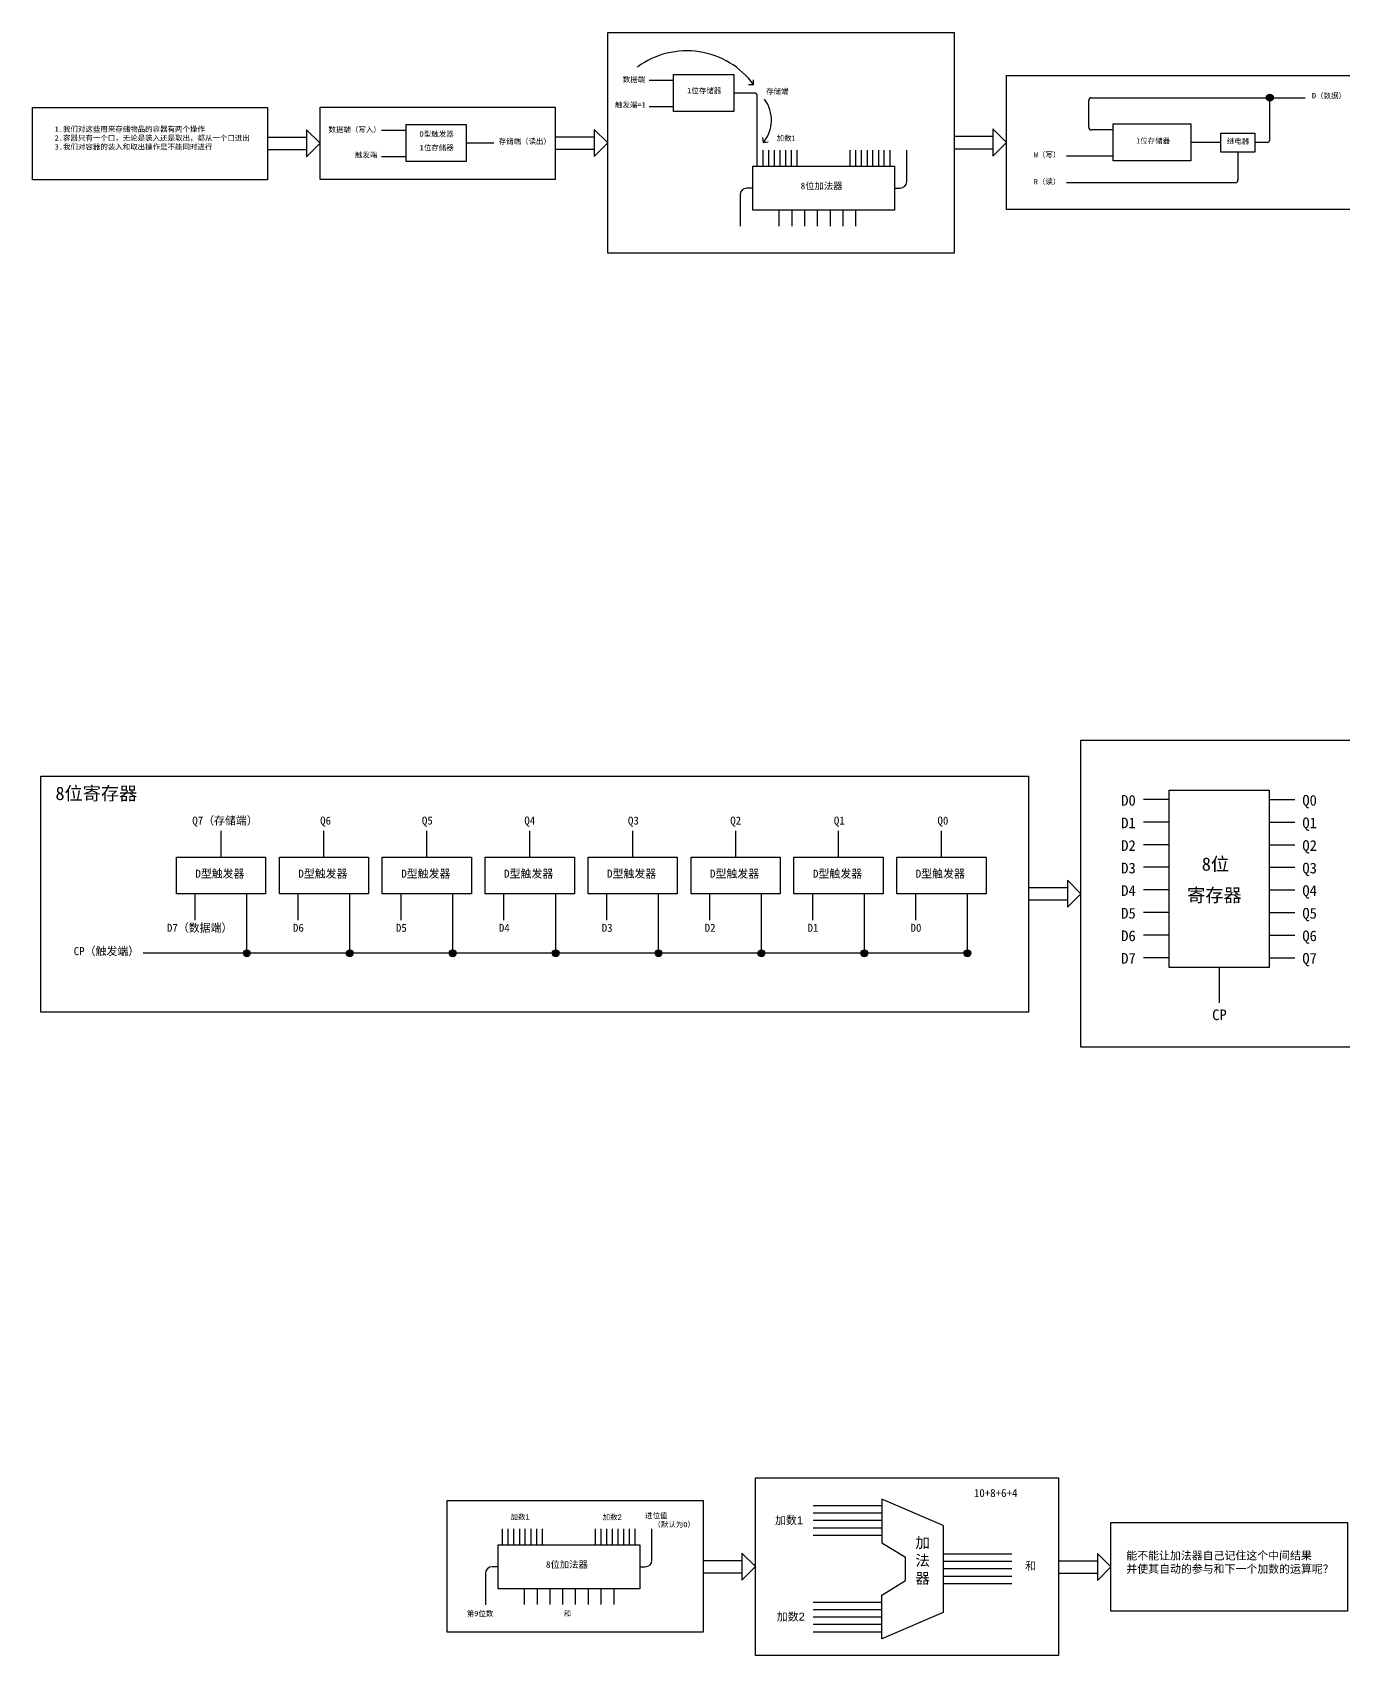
# Model space of a CAD drawing. Header units: inches. Extents: x -6 to 965, y -428 to -142.
# Drawn here: x -5.9 to 92.4, y -407.3 to -285.6 of the extents above; entities that cross this region are included whole.
import ezdxf

# ---------------------------------------------------------------- set-up
doc = ezdxf.new("R2010")
doc.units = ezdxf.units.IN
doc.header["$MEASUREMENT"] = 0
doc.styles.get("Standard").update_dxf_attribs({"font": 'arial.ttf'})

msp = doc.modelspace()

# ---------------------------------------------------------------- hatches: boundary and pattern name
h = msp.add_hatch(color=256)
h.dxf.hatch_style = 1
h.paths.add_polyline_path([(86.62, -290.46), (87.14, -290.46, 1)])
h.paths.add_polyline_path([(87.14, -290.46), (86.88, -290.46), (86.88, -290.72, 0.414214)])
h.paths.add_polyline_path([(86.88, -290.46), (86.62, -290.46, 0.414214), (86.88, -290.72)])
h = msp.add_hatch(color=256)
h.dxf.hatch_style = 1
h.paths.add_polyline_path([(10.17, -354.35, 0.414214), (9.92, -354.61), (10.17, -354.61)])
h.paths.add_polyline_path([(10.17, -354.35), (10.17, -354.61), (10.43, -354.61, 0.414214)])
h.paths.add_polyline_path([(10.43, -354.61), (10.17, -354.61), (9.92, -354.61, 1)])
h = msp.add_hatch(color=256)
h.dxf.hatch_style = 1
h.paths.add_polyline_path([(17.89, -354.35, 0.414214), (17.64, -354.61), (17.89, -354.61)])
h.paths.add_polyline_path([(17.89, -354.35), (17.89, -354.61), (18.15, -354.61, 0.414214)])
h.paths.add_polyline_path([(18.15, -354.61), (17.89, -354.61), (17.64, -354.61, 1)])
h = msp.add_hatch(color=256)
h.dxf.hatch_style = 1
h.paths.add_polyline_path([(25.61, -354.35, 0.414214), (25.35, -354.61), (25.61, -354.61)])
h.paths.add_polyline_path([(25.61, -354.35), (25.61, -354.61), (25.86, -354.61, 0.414214)])
h.paths.add_polyline_path([(25.86, -354.61), (25.61, -354.61), (25.35, -354.61, 1)])
h = msp.add_hatch(color=256)
h.dxf.hatch_style = 1
h.paths.add_polyline_path([(33.33, -354.35, 0.414214), (33.07, -354.61), (33.33, -354.61)])
h.paths.add_polyline_path([(33.33, -354.35), (33.33, -354.61), (33.58, -354.61, 0.414214)])
h.paths.add_polyline_path([(33.58, -354.61), (33.33, -354.61), (33.07, -354.61, 1)])
h = msp.add_hatch(color=256)
h.dxf.hatch_style = 1
h.paths.add_polyline_path([(41.04, -354.35, 0.414214), (40.79, -354.61), (41.04, -354.61)])
h.paths.add_polyline_path([(41.04, -354.35), (41.04, -354.61), (41.3, -354.61, 0.414214)])
h.paths.add_polyline_path([(41.3, -354.61), (41.04, -354.61), (40.79, -354.61, 1)])
h = msp.add_hatch(color=256)
h.dxf.hatch_style = 1
h.paths.add_polyline_path([(48.76, -354.35, 0.414214), (48.51, -354.61), (48.76, -354.61)])
h.paths.add_polyline_path([(48.76, -354.35), (48.76, -354.61), (49.02, -354.61, 0.414214)])
h.paths.add_polyline_path([(49.02, -354.61), (48.76, -354.61), (48.51, -354.61, 1)])
h = msp.add_hatch(color=256)
h.dxf.hatch_style = 1
h.paths.add_polyline_path([(56.48, -354.35, 0.414214), (56.23, -354.61), (56.48, -354.61)])
h.paths.add_polyline_path([(56.48, -354.35), (56.48, -354.61), (56.74, -354.61, 0.414214)])
h.paths.add_polyline_path([(56.74, -354.61), (56.48, -354.61), (56.23, -354.61, 1)])
h = msp.add_hatch(color=256)
h.dxf.hatch_style = 1
h.paths.add_polyline_path([(64.2, -354.35, 0.414214), (63.94, -354.61), (64.2, -354.61)])
h.paths.add_polyline_path([(64.2, -354.35), (64.2, -354.61), (64.45, -354.61, 0.414214)])
h.paths.add_polyline_path([(64.45, -354.61), (64.2, -354.61), (63.94, -354.61, 1)])

# ---------------------------------------------------------------- linework, layer by layer
for p, q in [((42.17, -289.17), (40.33, -289.17)), ((48.25, -290.11), (46.69, -290.11)), ((48.45, -294.4), (48.45, -290.31)), ((73.3, -292.67), (73.3, -290.66)), ((73.5, -290.46), (89.52, -290.46)), ((86.88, -293.61), (86.88, -290.46)), ((42.17, -291.13), (40.33, -291.13)), ((22.11, -292.92), (20.27, -292.92)), ((75.14, -292.87), (73.5, -292.87)), ((28.7, -293.86), (26.63, -293.86)), ((48.45, -295.58), (48.45, -294.4)), ((48.88, -295.58), (48.88, -294.4)), ((49.31, -295.58), (49.31, -294.4)), ((49.73, -295.58), (49.73, -294.4)), ((50.16, -295.58), (50.16, -294.4)), ((50.58, -295.58), (50.58, -294.4)), ((51.01, -295.58), (51.01, -294.4)), ((51.44, -295.58), (51.44, -294.4)), ((55.42, -295.58), (55.42, -294.4)), ((55.84, -295.58), (55.84, -294.4)), ((56.27, -295.58), (56.27, -294.4)), ((56.7, -295.58), (56.7, -294.4)), ((57.12, -295.58), (57.12, -294.4)), ((57.55, -295.58), (57.55, -294.4)), ((57.97, -295.58), (57.97, -294.4)), ((58.4, -295.58), (58.4, -294.4)), ((59.65, -296.74), (59.65, -294.38)), ((83.21, -293.81), (80.97, -293.81)), ((86.68, -293.81), (85.76, -293.81)), ((22.11, -294.88), (20.27, -294.88)), ((75.14, -294.83), (71.64, -294.83)), ((84.49, -294.55), (84.49, -296.63)), ((84.29, -296.83), (71.64, -296.83)), ((47.16, -297.74), (47.16, -300.09)), ((48.12, -297.24), (47.66, -297.24)), ((58.74, -297.24), (59.15, -297.24)), ((50.07, -298.89), (50.07, -300.08)), ((51.03, -298.89), (51.03, -300.08)), ((51.99, -298.89), (51.99, -300.08)), ((52.95, -298.89), (52.95, -300.08)), ((53.91, -298.89), (53.91, -300.08)), ((54.87, -298.89), (54.87, -300.08)), ((55.82, -298.89), (55.82, -300.08)), ((79.33, -343.08), (77.4, -343.08)), ((86.83, -343.08), (88.76, -343.08)), ((8.24, -347.39), (8.24, -345.43)), ((15.95, -347.39), (15.95, -345.43)), ((23.67, -347.39), (23.67, -345.43)), ((31.39, -347.39), (31.39, -345.43)), ((39.11, -347.39), (39.11, -345.43)), ((46.83, -347.39), (46.83, -345.43)), ((54.54, -347.39), (54.54, -345.43)), ((62.26, -347.39), (62.26, -345.43)), ((79.33, -344.78), (77.4, -344.78)), ((86.83, -344.78), (88.76, -344.78)), ((79.33, -346.47), (77.4, -346.47)), ((86.83, -346.47), (88.76, -346.47)), ((79.33, -348.16), (77.4, -348.16)), ((86.83, -348.16), (88.76, -348.16)), ((6.3, -352.13), (6.3, -350.16)), ((10.17, -354.61), (10.17, -350.16)), ((14.02, -352.13), (14.02, -350.16)), ((17.89, -354.61), (17.89, -350.16)), ((21.74, -352.13), (21.74, -350.16)), ((25.61, -354.61), (25.61, -350.16)), ((29.45, -352.13), (29.45, -350.16)), ((33.33, -354.61), (33.33, -350.16)), ((37.17, -352.13), (37.17, -350.16)), ((41.04, -354.61), (41.04, -350.16)), ((44.89, -352.13), (44.89, -350.16)), ((48.76, -354.61), (48.76, -350.16)), ((52.61, -352.13), (52.61, -350.16)), ((56.48, -354.61), (56.48, -350.16)), ((60.33, -352.13), (60.33, -350.16)), ((64.2, -354.61), (64.2, -350.16)), ((79.33, -349.86), (77.4, -349.86)), ((86.83, -349.86), (88.76, -349.86)), ((79.33, -351.55), (77.4, -351.55)), ((86.83, -351.55), (88.76, -351.55)), ((79.33, -353.24), (77.4, -353.24)), ((86.83, -353.24), (88.76, -353.24)), ((64.2, -354.61), (2.39, -354.61)), ((79.33, -354.94), (77.4, -354.94)), ((86.83, -354.94), (88.76, -354.94)), ((83.08, -355.68), (83.08, -358.32)), ((57.78, -396.05), (52.64, -396.05)), ((57.78, -396.6), (52.64, -396.6)), ((62.39, -397.52), (57.78, -395.54)), ((57.78, -395.54), (57.78, -398.81)), ((29.35, -398.96), (29.35, -397.77)), ((29.77, -398.96), (29.77, -397.77)), ((30.2, -398.96), (30.2, -397.77)), ((30.63, -398.96), (30.63, -397.77)), ((31.05, -398.96), (31.05, -397.77)), ((31.48, -398.96), (31.48, -397.77)), ((31.91, -398.96), (31.91, -397.77)), ((32.33, -398.96), (32.33, -397.77)), ((36.31, -398.96), (36.31, -397.77)), ((36.74, -398.96), (36.74, -397.77)), ((37.16, -398.96), (37.16, -397.77)), ((37.59, -398.96), (37.59, -397.77)), ((38.02, -398.96), (38.02, -397.77)), ((38.44, -398.96), (38.44, -397.77)), ((38.87, -398.96), (38.87, -397.77)), ((39.3, -398.96), (39.3, -397.77)), ((40.55, -400.11), (40.55, -397.76)), ((57.78, -397.15), (52.64, -397.15)), ((57.78, -397.71), (52.64, -397.71)), ((62.39, -397.52), (62.39, -404.03)), ((57.78, -398.26), (52.64, -398.26)), ((57.78, -398.81), (59.56, -399.9)), ((59.56, -401.65), (59.56, -399.9)), ((67.54, -399.67), (62.39, -399.67)), ((67.54, -400.22), (62.39, -400.22)), ((28.06, -401.11), (28.06, -403.47)), ((29.01, -400.61), (28.56, -400.61)), ((39.63, -400.61), (40.05, -400.61)), ((67.54, -400.77), (62.39, -400.77)), ((67.54, -401.33), (62.39, -401.33)), ((30.97, -402.26), (30.97, -403.45)), ((31.93, -402.26), (31.93, -403.45)), ((32.89, -402.26), (32.89, -403.45)), ((33.84, -402.26), (33.84, -403.45)), ((34.8, -402.26), (34.8, -403.45)), ((35.76, -402.26), (35.76, -403.45)), ((36.72, -402.26), (36.72, -403.45)), ((37.68, -402.26), (37.68, -403.45)), ((57.78, -402.73), (59.56, -401.65)), ((57.78, -406.01), (57.78, -402.73)), ((67.54, -401.88), (62.39, -401.88)), ((57.78, -403.29), (52.64, -403.29)), ((57.78, -403.84), (52.64, -403.84)), ((62.39, -404.03), (57.78, -406.01)), ((57.78, -404.39), (52.64, -404.39)), ((57.78, -404.95), (52.64, -404.95)), ((57.78, -405.5), (52.64, -405.5))]:
    msp.add_line(p, q)
at = {"color": 85, "true_color": 0x58ba48}
for p, q in [((48.17, -289.48), (47.8, -289.48)), ((48.17, -289.48), (48.17, -289.12)), ((15.66, -293.87), (14.64, -292.86)), ((14.64, -292.86), (14.64, -294.89)), ((37.23, -293.84), (36.21, -292.83)), ((36.21, -292.83), (36.21, -294.86)), ((67.13, -293.81), (66.11, -292.79)), ((66.11, -292.79), (66.11, -294.83)), ((11.73, -293.41), (14.64, -293.41)), ((11.73, -294.34), (14.64, -294.34)), ((15.66, -293.87), (14.64, -294.89)), ((33.3, -293.38), (36.21, -293.38)), ((33.3, -294.31), (36.21, -294.31)), ((37.23, -293.84), (36.21, -294.86)), ((48.91, -293.82), (48.87, -293.45)), ((48.91, -293.82), (49.26, -293.77)), ((63.2, -293.34), (66.11, -293.34)), ((63.2, -294.28), (66.11, -294.28)), ((67.13, -293.81), (66.11, -294.83)), ((72.72, -350.15), (71.7, -349.13)), ((71.7, -349.13), (71.7, -351.16)), ((68.79, -349.68), (71.7, -349.68)), ((72.72, -350.15), (71.7, -351.16)), ((68.79, -350.61), (71.7, -350.61)), ((44.38, -400.14), (47.29, -400.14)), ((48.31, -400.6), (47.29, -399.59)), ((47.29, -399.59), (47.29, -401.62)), ((71.04, -400.16), (73.95, -400.16)), ((74.97, -400.62), (73.95, -399.61)), ((73.95, -399.61), (73.95, -401.64)), ((44.38, -401.07), (47.29, -401.07)), ((48.31, -400.6), (47.29, -401.62)), ((71.04, -401.09), (73.95, -401.09)), ((74.97, -400.62), (73.95, -401.64))]:
    msp.add_line(p, q, dxfattribs=at)
for points in [[(37.23, -285.56), (63.2, -285.56), (63.2, -302.12), (37.23, -302.12)], [(42.17, -288.72), (46.69, -288.72), (46.69, -291.49), (42.17, -291.49)], [(67.13, -288.78), (93.84, -288.78), (93.84, -298.84), (67.13, -298.84)], [(-5.9, -291.19), (11.73, -291.19), (11.73, -296.62), (-5.9, -296.62)], [(15.66, -291.16), (33.3, -291.16), (33.3, -296.59), (15.66, -296.59)], [(22.11, -292.47), (26.63, -292.47), (26.63, -295.24), (22.11, -295.24)], [(75.14, -292.42), (80.97, -292.42), (80.97, -295.19), (75.14, -295.19)], [(83.21, -293.11), (85.76, -293.11), (85.76, -294.55), (83.21, -294.55)], [(48.12, -295.58), (58.74, -295.58), (58.74, -298.89), (48.12, -298.89)], [(72.72, -338.63), (93.99, -338.63), (93.99, -361.66), (72.72, -361.66)], [(-5.28, -341.32), (68.79, -341.32), (68.79, -359.03), (-5.28, -359.03)], [(79.33, -342.39), (86.83, -342.39), (86.83, -355.68), (79.33, -355.68)], [(4.9, -347.39), (11.58, -347.39), (11.58, -350.16), (4.9, -350.16)], [(12.61, -347.39), (19.29, -347.39), (19.29, -350.16), (12.61, -350.16)], [(20.33, -347.39), (27.01, -347.39), (27.01, -350.16), (20.33, -350.16)], [(28.05, -347.39), (34.73, -347.39), (34.73, -350.16), (28.05, -350.16)], [(35.77, -347.39), (42.45, -347.39), (42.45, -350.16), (35.77, -350.16)], [(43.49, -347.39), (50.17, -347.39), (50.17, -350.16), (43.49, -350.16)], [(51.2, -347.39), (57.88, -347.39), (57.88, -350.16), (51.2, -350.16)], [(58.92, -347.39), (65.6, -347.39), (65.6, -350.16), (58.92, -350.16)], [(48.31, -393.94), (71.04, -393.94), (71.04, -407.26), (48.31, -407.26)], [(25.2, -395.65), (44.38, -395.65), (44.38, -405.51), (25.2, -405.51)], [(74.97, -397.29), (92.7, -397.29), (92.7, -403.95), (74.97, -403.95)], [(29.01, -398.96), (39.63, -398.96), (39.63, -402.26), (29.01, -402.26)]]:
    msp.add_lwpolyline(points, close=True)
for centre, radius in [((86.88, -290.46), 0.26), ((10.17, -354.61), 0.255), ((17.89, -354.61), 0.255), ((25.61, -354.61), 0.255), ((33.33, -354.61), 0.255), ((41.04, -354.61), 0.255), ((48.76, -354.61), 0.255), ((56.48, -354.61), 0.255), ((64.2, -354.61), 0.255)]:
    msp.add_circle(centre, radius)
for centre, radius, start, end in [((43.16, -293.15), 6.21, 36.2449, 126.4815), ((46.86, -292.14), 2.65, 320.6231, 36.3409)]:
    msp.add_arc(centre, radius, start, end, dxfattribs=at)
for centre, radius, start, end in [((48.25, -290.31), 0.2, 0, 90), ((73.5, -290.66), 0.2, 90, 180), ((73.5, -292.67), 0.2, 180, 270), ((86.68, -293.61), 0.2, 270, 0), ((59.15, -296.74), 0.5, 270, 0), ((84.29, -296.63), 0.2, 270, 0), ((47.66, -297.74), 0.5, 90, 180), ((40.05, -400.11), 0.5, 270, 0), ((28.56, -401.11), 0.5, 90, 180)]:
    msp.add_arc(centre, radius, start, end)

# ---------------------------------------------------------------- texts
at = {"color": 85, "true_color": 0x58ba48, "attachment_point": 1}
for s, width, insert, char_height in [('{\\fSimSun|b0|i0|c134|p2;数据端}', 3.8373, (38.36, -288.9), 0.4), ('{\\fSimSun|b0|i0|c134|p2;存储端}', 3.8373, (49.11, -289.78), 0.4), ('{\\fSimSun|b0|i0|c134|p2;D（数据）}', 5.1224, (90.04, -290.11), 0.4), ('{\\fSimSun|b0|i0|c134|p2;W（写）}', 3.8373, (69.18, -294.53), 0.4), ('{\\fSimSun|b0|i0|c134|p2;继电器}', 5.1224, (83.66, -293.52), 0.4), ('{\\fSimSun|b0|i0|c134|p2;R（读）}', 3.8373, (69.18, -296.55), 0.4), ('{\\fSimSun|b0|i0|c134|p2;8位寄存器}', 10.4738, (-4.18, -342.12), 1), ('{\\fSimSun|b0|i0|c134|p2;  8位}', 6.4304, (80.42, -347.42), 1), ('{\\fSimSun|b0|i0|c134|p2;   D型触发器}', 6.4304, (5.09, -348.34), 0.6), ('{\\fSimSun|b0|i0|c134|p2;   D型触发器}', 6.4304, (12.81, -348.34), 0.6), ('{\\fSimSun|b0|i0|c134|p2;   D型触发器}', 6.4304, (20.53, -348.34), 0.6), ('{\\fSimSun|b0|i0|c134|p2;   D型触发器}', 6.4304, (28.24, -348.34), 0.6), ('{\\fSimSun|b0|i0|c134|p2;   D型触发器}', 6.4304, (35.96, -348.34), 0.6), ('{\\fSimSun|b0|i0|c134|p2;   D型触发器}', 6.4304, (43.68, -348.34), 0.6), ('{\\fSimSun|b0|i0|c134|p2;   D型触发器}', 6.4304, (51.4, -348.34), 0.6), ('{\\fSimSun|b0|i0|c134|p2;   D型触发器}', 6.4304, (59.11, -348.34), 0.6), ('{\\fSimSun|b0|i0|c134|p2;   寄存器}', 6.4304, (78.64, -349.75), 1), ('{\\fSimSun|b0|i0|c134|p2;10+8+6+4}', 2.6324, (64.69, -394.78), 0.6), ('{\\fSimSun|b0|i0|c134|p2;进位值\\P  （默认为0）}', 8.0058, (40.03, -396.57), 0.4), ('{\\fSimSun|b0|i0|c134|p2;第9位数}', 3.5453, (26.66, -403.92), 0.4)]:
    msp.add_mtext_dynamic_manual_height_columns(s, width=width, gutter_width=1, heights=[0], dxfattribs=dict(at, insert=insert, char_height=char_height))
at = {"color": 7, "true_color": 0xffffff}
for s, width, insert, char_height, attachment_point in [('{\\fSimSun|b0|i0|c134|p2;触发端=1}', 3.8373, (37.78, -290.79), 0.4, 1), ('{\\fSimSun|b0|i0|c134|p2;1位存储器}', 3.8373, (43.19, -289.73), 0.4, 1), ('{\\fSimSun|b0|i0|c134|p2;1.\\C256;我们对这些用来存储物品的容器有两个操作\\P2.容器只有一个口，无论是装入还是取出，都从一个口进出\\P3.我们对容器的装入和取出操作是不能同时进行}', 15.6881, (-4.24, -292.61), 0.4, 1), ('{\\fSimSun|b0|i0|c134|p2;数据端（\\C85;\\c4766296;写入\\C256;\\c16777215;）}', 3.8373, (16.29, -292.65), 0.4, 1), ('{\\fSimSun|b0|i0|c134|p2;D型触发器}', 3.8373, (23.13, -292.98), 0.4, 1), ('{\\fSimSun|b0|i0|c134|p2;加数}1', 2.6324, (49.9, -293.29), 0.4, 1), ('{\\fSimSun|b0|i0|c134|p2;触发端}', 3.8373, (18.28, -294.54), 0.4, 1), ('{\\fSimSun|b0|i0|c134|p2;1位存储器}', 3.8373, (23.13, -294), 0.4, 1), ('{\\fSimSun|b0|i0|c134|p2;存储端（\\C85;\\c4766296;读出\\C256;\\c16777215;）}', 3.8373, (29.05, -293.53), 0.4, 1), ('{\\fSimSun|b0|i0|c134|p2;   1位存储器  }', 5.1224, (75.91, -293.49), 0.4, 1), ('{\\fSimSun|b0|i0|c134|p2;8位加法器}', 4.2511, (51.7, -296.82), 0.5, 1), ('{\\fSimSun|b0|i0|c134|p2;D0}', 5.5347, (75.74, -342.74), 0.8, 1), ('{\\fSimSun|b0|i0|c134|p2;Q0}', 5.5347, (90.41, -342.74), 0.8, 3), ('{\\fSimSun|b0|i0|c134|p2;Q7（存储端）}', 6.3439, (6.08, -344.36), 0.6, 1), ('{\\fSimSun|b0|i0|c134|p2;Q6}', 6.3439, (15.67, -344.36), 0.6, 1), ('{\\fSimSun|b0|i0|c134|p2;Q5}', 6.3439, (23.3, -344.36), 0.6, 1), ('{\\fSimSun|b0|i0|c134|p2;Q4}', 6.3439, (30.98, -344.36), 0.6, 1), ('{\\fSimSun|b0|i0|c134|p2;Q3}', 6.3439, (38.75, -344.36), 0.6, 1), ('{\\fSimSun|b0|i0|c134|p2;Q2}', 6.3439, (46.42, -344.36), 0.6, 1), ('{\\fSimSun|b0|i0|c134|p2;Q1}', 6.3439, (54.19, -344.36), 0.6, 1), ('{\\fSimSun|b0|i0|c134|p2;Q0}', 6.3439, (61.96, -344.36), 0.6, 1), ('{\\fSimSun|b0|i0|c134|p2;D1}', 5.5347, (75.74, -344.43), 0.8, 1), ('{\\fSimSun|b0|i0|c134|p2;Q1}', 5.5347, (90.41, -344.43), 0.8, 3), ('{\\fSimSun|b0|i0|c134|p2;D2}', 5.5347, (75.74, -346.13), 0.8, 1), ('{\\fSimSun|b0|i0|c134|p2;Q2}', 5.5347, (90.41, -346.13), 0.8, 3), ('{\\fSimSun|b0|i0|c134|p2;D3}', 5.5347, (75.74, -347.82), 0.8, 1), ('{\\fSimSun|b0|i0|c134|p2;Q3}', 5.5347, (90.41, -347.82), 0.8, 3), ('{\\fSimSun|b0|i0|c134|p2;D4}', 5.5347, (75.74, -349.51), 0.8, 1), ('{\\fSimSun|b0|i0|c134|p2;Q4}', 5.5347, (90.41, -349.51), 0.8, 3), ('{\\fSimSun|b0|i0|c134|p2;D5}', 5.5347, (75.74, -351.21), 0.8, 1), ('{\\fSimSun|b0|i0|c134|p2;Q5}', 5.5347, (90.41, -351.21), 0.8, 3), ('{\\fSimSun|b0|i0|c134|p2;D7（数据端）}', 5.5347, (4.18, -352.4), 0.6, 1), ('{\\fSimSun|b0|i0|c134|p2;D6}', 5.5347, (13.63, -352.4), 0.6, 1), ('{\\fSimSun|b0|i0|c134|p2;D5}', 5.5347, (21.35, -352.4), 0.6, 1), ('{\\fSimSun|b0|i0|c134|p2;D4}', 5.5347, (29.07, -352.4), 0.6, 1), ('{\\fSimSun|b0|i0|c134|p2;D3}', 5.5347, (36.78, -352.4), 0.6, 1), ('{\\fSimSun|b0|i0|c134|p2;D2}', 5.5347, (44.5, -352.4), 0.6, 1), ('{\\fSimSun|b0|i0|c134|p2;D1}', 5.5347, (52.22, -352.4), 0.6, 1), ('{\\fSimSun|b0|i0|c134|p2;D0}', 5.5347, (59.94, -352.4), 0.6, 1), ('{\\fSimSun|b0|i0|c134|p2;D6}', 5.5347, (75.74, -352.9), 0.8, 1), ('{\\fSimSun|b0|i0|c134|p2;Q6}', 5.5347, (90.41, -352.9), 0.8, 3), ('{\\fSimSun|b0|i0|c134|p2;CP（触发端）}', 5.7182, (-2.81, -354.15), 0.6, 1), ('{\\fSimSun|b0|i0|c134|p2;D7}', 5.5347, (75.74, -354.59), 0.8, 1), ('{\\fSimSun|b0|i0|c134|p2;Q7}', 5.5347, (90.41, -354.59), 0.8, 3), ('{\\fSimSun|b0|i0|c134|p2;CP}', 5.5347, (82.56, -358.82), 0.8, 1), ('{\\fSimSun|b0|i0|c134|p2;加数}1', 2.6324, (29.94, -396.67), 0.4, 1), ('{\\fSimSun|b0|i0|c134|p2;加数}2', 2.2992, (36.85, -396.69), 0.4, 1), ('{\\fSimSun|b0|i0|c134|p2;加数}1', 2.6324, (49.78, -396.82), 0.6, 1), ('{\\fSimSun|b0|i0|c134|p2;加\\P法\\P器}', 5.7182, (60.3, -398.4), 0.8, 1), ('{\\fSimSun|b0|i0|c134|p2;8位加法器}', 4.2511, (32.6, -400.19), 0.5, 1), ('{\\fSimSun|b0|i0|c134|p2; 和}', 2.6324, (68.13, -400.25), 0.6, 1), ('{\\fSimSun|b0|i0|c134|p2;能不能让加法器自己记住这个中间结果\\P并使其自动的参与和下一个加数的运算呢？}', 17.5782, (76.12, -399.47), 0.6, 1), ('{\\fSimSun|b0|i0|c134|p2;和}', 1.781, (33.93, -403.92), 0.4, 1), ('{\\fSimSun|b0|i0|c134|p2;加数}2', 2.6324, (49.91, -404.05), 0.6, 1)]:
    msp.add_mtext_dynamic_manual_height_columns(s, width=width, gutter_width=1, heights=[0], dxfattribs=dict(at, insert=insert, char_height=char_height, attachment_point=attachment_point))

doc.saveas('drawing.dxf')
